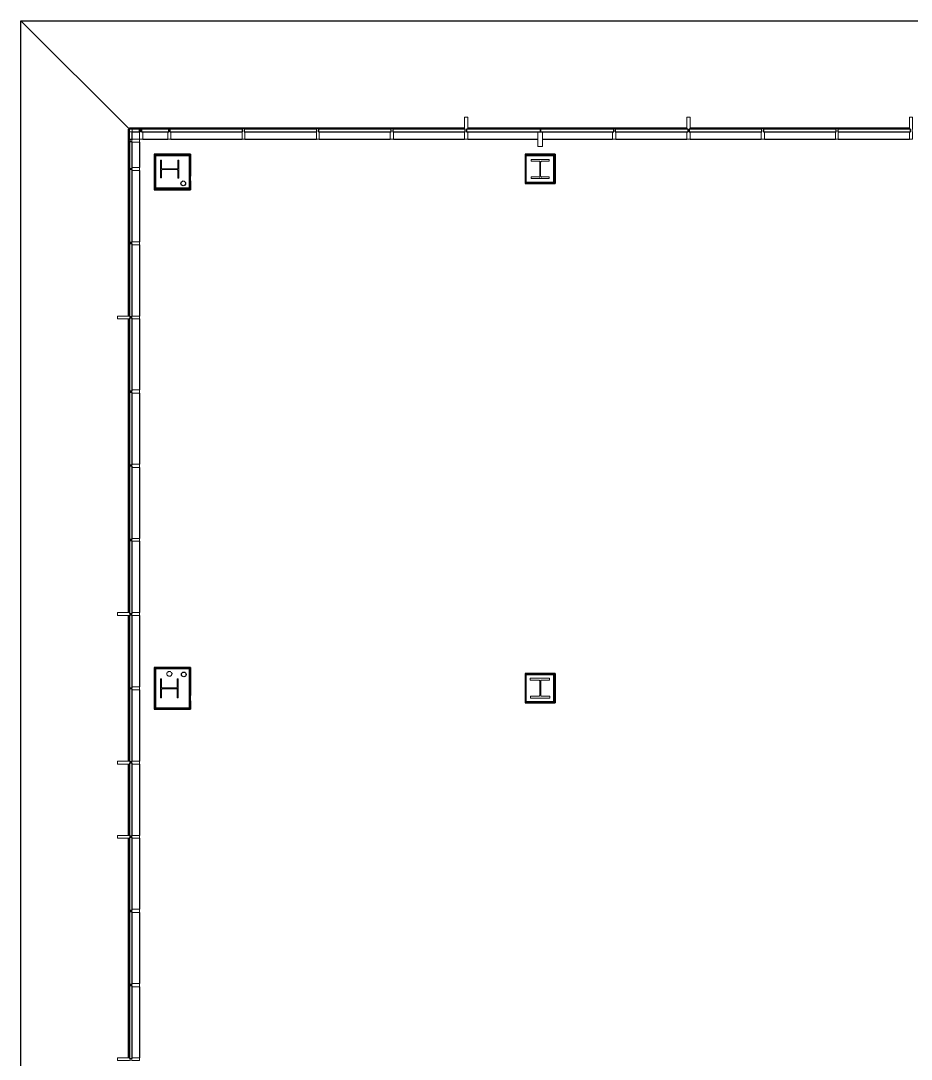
# Model space of a CAD drawing. Header units: metres. Extents: x 20.2 to 85.4, y 7.8 to 61.1.
# Drawn here: x 20.17 to 38.18, y 40.14 to 61.13 of the extents above; entities that cross this region are included whole.
import ezdxf

# ---------------------------------------------------------------- set-up
doc = ezdxf.new("R2010")
doc.units = ezdxf.units.M
for name, color, linetype, true_color in [('PDF_A-DETL', 72, 'Continuous', 0x52bf1d), ('PDF_A-GLAZ', 230, 'Continuous', 0xfe005f), ('PDF_A-GLAZ-CURT', 251, 'Continuous', 0x575757), ('PDF_S-COLS', 41, 'Continuous', 0xffd9b0)]:
    doc.layers.add(name, color=color, linetype=linetype, true_color=true_color)
doc.layers.add('PDF_A-G25 JA12-G-BLDEXIST', color=7, linetype='Continuous')
doc.layers.add('PDF_A-GLAZ-CWMG', color=7, linetype='Continuous')

msp = doc.modelspace()

# ---------------------------------------------------------------- linework, layer by layer
at = {"layer": 'PDF_A-DETL', "lineweight": 0}
msp.add_lwpolyline([(23.233, 47.934), (23.233, 47.944), (23.222, 47.944), (23.222, 47.955), (23.212, 47.966), (23.201, 47.976), (23.191, 47.976), (23.18, 47.976), (23.17, 47.976), (23.159, 47.976), (23.148, 47.966), (23.138, 47.966), (23.138, 47.955), (23.127, 47.944), (23.127, 47.934), (23.127, 47.923), (23.127, 47.913), (23.138, 47.902), (23.148, 47.891), (23.159, 47.891), (23.159, 47.881), (23.17, 47.881), (23.18, 47.881), (23.191, 47.881), (23.201, 47.881), (23.212, 47.891), (23.222, 47.902), (23.222, 47.913), (23.233, 47.923)], close=True, dxfattribs=at)
at = {"layer": 'PDF_A-G25 JA12-G-BLDEXIST', "lineweight": 25}
for points in [[(22.355, 38.641), (20.174, 38.641), (20.174, 61.133), (39.512, 61.133), (39.512, 58.942)], [(20.174, 61.133), (22.376, 58.942)], [(23.593, 47.489), (23.593, 48.04), (23.593, 48.05), (22.894, 48.05), (22.894, 48.04), (22.894, 47.235), (22.894, 47.225), (23.582, 47.225), (23.593, 47.225), (23.593, 47.923)], [(23.582, 47.913), (23.582, 47.235), (22.905, 47.235), (22.905, 48.04), (23.582, 48.04), (23.582, 47.489)]]:
    msp.add_lwpolyline(points, dxfattribs=at)
for points in [[(23.604, 58.434), (23.604, 57.989), (23.604, 58.412), (23.604, 58.423), (23.604, 58.434), (22.873, 58.434), (22.873, 58.423), (22.873, 58.412), (22.873, 57.746), (22.873, 57.735), (22.873, 57.714), (23.582, 57.714), (23.593, 57.714), (23.604, 57.714), (23.604, 57.894), (23.604, 57.714)], [(23.593, 58), (23.593, 58.412), (23.593, 58.423), (22.894, 58.423), (22.894, 58.412), (22.894, 57.746), (22.894, 57.735), (23.582, 57.735), (23.593, 57.735), (23.593, 57.883)], [(23.582, 57.883), (23.582, 57.746), (22.905, 57.746), (22.905, 58.412), (23.582, 58.412), (23.582, 58)], [(30.378, 57.862), (30.378, 57.852), (30.378, 57.841), (30.949, 57.841), (30.97, 57.841), (30.981, 57.841), (30.981, 58.412), (30.981, 58.423), (30.981, 58.434), (30.378, 58.434), (30.378, 58.423), (30.378, 58.412)], [(30.388, 57.852), (30.949, 57.852), (30.97, 57.852), (30.97, 58.412), (30.97, 58.423), (30.388, 58.423), (30.388, 58.412), (30.388, 57.862)], [(30.399, 58.412), (30.949, 58.412), (30.949, 57.862), (30.399, 57.862)], [(30.981, 58.434), (30.981, 57.841)], [(30.399, 58.296), (30.399, 58.296)], [(23.604, 48.061), (23.604, 47.489), (23.604, 48.04), (23.604, 48.05), (23.604, 48.061), (22.873, 48.061), (22.873, 48.05), (22.873, 48.04), (22.873, 47.235), (22.873, 47.225), (22.873, 47.214), (23.582, 47.214), (23.593, 47.214), (23.604, 47.214), (23.604, 47.383), (23.604, 47.214)], [(30.378, 47.362), (30.378, 47.352), (30.378, 47.341), (30.949, 47.341), (30.97, 47.341), (30.981, 47.341), (30.981, 47.913), (30.981, 47.923), (30.981, 47.934), (30.378, 47.934), (30.378, 47.923), (30.378, 47.913)], [(30.388, 47.352), (30.949, 47.352), (30.97, 47.352), (30.97, 47.913), (30.97, 47.923), (30.388, 47.923), (30.388, 47.913), (30.388, 47.362)], [(30.399, 47.934), (30.431, 47.934)], [(30.399, 47.913), (30.949, 47.913), (30.949, 47.362), (30.399, 47.362)], [(30.875, 47.934), (30.875, 47.934)], [(30.981, 47.934), (30.981, 47.341)]]:
    msp.add_lwpolyline(points, close=True, dxfattribs=at)
for centre in [(23.461, 57.846), (23.471, 47.918)]:
    msp.add_circle(centre, 0.0476, dxfattribs=at)
at = {"layer": 'PDF_A-GLAZ', "lineweight": 30}
msp.add_lwpolyline([(22.429, 58.741), (22.429, 58.889), (22.577, 58.889), (22.577, 58.952), (22.365, 58.952), (22.365, 58.741)], close=True, dxfattribs=at)
at = {"layer": 'PDF_A-GLAZ-CURT', "lineweight": 13}
for points in [[(22.598, 58.942), (22.376, 58.942), (22.376, 58.889), (22.598, 58.889)], [(22.429, 58.719), (22.429, 58.942), (22.376, 58.942), (22.376, 58.719)]]:
    msp.add_lwpolyline(points, close=True, dxfattribs=at)
at = {"layer": 'PDF_A-GLAZ-CURT', "color": 230, "lineweight": 30, "true_color": 0xfe005f}
for points in [[(22.619, 58.942), (22.619, 58.889), (23.17, 58.889), (23.17, 58.942)], [(23.191, 58.942), (23.191, 58.889), (24.662, 58.889), (24.662, 58.942)], [(24.694, 58.942), (24.694, 58.889), (26.165, 58.889), (26.165, 58.942)], [(26.197, 58.942), (26.197, 58.889), (27.668, 58.889), (27.668, 58.942)], [(27.7, 58.942), (27.7, 58.889), (29.16, 58.889), (29.16, 58.942)], [(29.192, 58.942), (29.192, 58.889), (30.685, 58.889), (30.685, 58.942)], [(30.685, 58.942), (30.685, 58.889), (32.166, 58.889), (32.166, 58.942)], [(32.198, 58.942), (32.198, 58.889), (33.669, 58.889), (33.669, 58.942)], [(33.691, 58.942), (33.691, 58.889), (35.162, 58.889), (35.162, 58.942)], [(35.194, 58.942), (35.194, 58.889), (36.665, 58.889), (36.665, 58.942)], [(36.697, 58.942), (36.697, 58.889), (38.168, 58.889), (38.168, 58.942)], [(22.429, 58.688), (22.376, 58.688), (22.376, 58.148), (22.429, 58.148)], [(22.429, 58.127), (22.376, 58.127), (22.376, 56.655), (22.429, 56.655)], [(22.429, 56.624), (22.376, 56.624), (22.376, 55.152), (22.429, 55.152)], [(22.429, 55.121), (22.376, 55.121), (22.376, 53.649), (22.429, 53.649)], [(22.429, 53.618), (22.376, 53.618), (22.376, 52.157), (22.429, 52.157)], [(22.429, 52.125), (22.376, 52.125), (22.376, 50.654), (22.429, 50.654)], [(22.429, 50.622), (22.376, 50.622), (22.376, 49.151), (22.429, 49.151)], [(22.429, 49.119), (22.376, 49.119), (22.376, 47.648), (22.429, 47.648)], [(22.429, 47.627), (22.376, 47.627), (22.376, 46.156), (22.429, 46.156)], [(22.429, 46.124), (22.376, 46.124), (22.376, 44.653), (22.429, 44.653)], [(22.429, 44.621), (22.376, 44.621), (22.376, 43.15), (22.429, 43.15)], [(22.429, 43.118), (22.376, 43.118), (22.376, 41.657), (22.429, 41.657)], [(22.429, 41.625), (22.376, 41.625), (22.376, 40.154), (22.429, 40.154)]]:
    msp.add_lwpolyline(points, close=True, dxfattribs=at)
at = {"layer": 'PDF_A-GLAZ-CWMG', "color": 251, "lineweight": 13, "true_color": 0x575757}
for points in [[(29.15, 58.889), (29.15, 58.741), (29.213, 58.741), (29.213, 58.889), (29.192, 58.889), (29.192, 58.942), (29.213, 58.942), (29.213, 59.185), (29.15, 59.185), (29.15, 58.942), (29.16, 58.942), (29.16, 58.889)], [(33.648, 58.889), (33.648, 58.741), (33.712, 58.741), (33.712, 58.889), (33.691, 58.889), (33.691, 58.942), (33.712, 58.942), (33.712, 59.185), (33.648, 59.185), (33.648, 58.942), (33.669, 58.942), (33.669, 58.889)], [(38.147, 58.889), (38.147, 58.741), (38.21, 58.741), (38.21, 58.889), (38.2, 58.889), (38.2, 58.942), (38.21, 58.942), (38.21, 59.185), (38.147, 59.185), (38.147, 58.942), (38.168, 58.942), (38.168, 58.889)], [(22.577, 58.889), (22.577, 58.741), (22.64, 58.741), (22.64, 58.889), (22.619, 58.889), (22.619, 58.942), (22.64, 58.942), (22.64, 58.952), (22.577, 58.952), (22.577, 58.942), (22.598, 58.942), (22.598, 58.889)], [(23.148, 58.889), (23.148, 58.741), (23.212, 58.741), (23.212, 58.889), (23.191, 58.889), (23.191, 58.942), (23.212, 58.942), (23.212, 58.952), (23.148, 58.952), (23.148, 58.942), (23.17, 58.942), (23.17, 58.889)], [(24.651, 58.889), (24.651, 58.741), (24.704, 58.741), (24.704, 58.889), (24.694, 58.889), (24.694, 58.942), (24.704, 58.942), (24.704, 58.952), (24.651, 58.952), (24.651, 58.942), (24.662, 58.942), (24.662, 58.889)], [(26.154, 58.889), (26.154, 58.741), (26.207, 58.741), (26.207, 58.889), (26.197, 58.889), (26.197, 58.942), (26.207, 58.942), (26.207, 58.952), (26.154, 58.952), (26.154, 58.942), (26.165, 58.942), (26.165, 58.889)], [(27.647, 58.889), (27.647, 58.741), (27.71, 58.741), (27.71, 58.889), (27.7, 58.889), (27.7, 58.942), (27.71, 58.942), (27.71, 58.952), (27.647, 58.952), (27.647, 58.942), (27.668, 58.942), (27.668, 58.889)], [(30.632, 58.889), (30.632, 58.592), (30.727, 58.592), (30.727, 58.889)], [(32.145, 58.889), (32.145, 58.741), (32.209, 58.741), (32.209, 58.889), (32.198, 58.889), (32.198, 58.942), (32.209, 58.942), (32.209, 58.952), (32.145, 58.952), (32.145, 58.942), (32.166, 58.942), (32.166, 58.889)], [(35.151, 58.889), (35.151, 58.741), (35.215, 58.741), (35.215, 58.889), (35.194, 58.889), (35.194, 58.942), (35.215, 58.942), (35.215, 58.952), (35.151, 58.952), (35.151, 58.942), (35.162, 58.942), (35.162, 58.889)], [(36.654, 58.889), (36.654, 58.741), (36.707, 58.741), (36.707, 58.889), (36.697, 58.889), (36.697, 58.942), (36.707, 58.942), (36.707, 58.952), (36.654, 58.952), (36.654, 58.942), (36.665, 58.942), (36.665, 58.889)], [(22.577, 58.677), (22.577, 58.741), (22.429, 58.741), (22.429, 58.719), (22.376, 58.719), (22.376, 58.741), (22.365, 58.741), (22.365, 58.677), (22.376, 58.677), (22.376, 58.688), (22.429, 58.688), (22.429, 58.677)], [(22.577, 58.106), (22.577, 58.169), (22.429, 58.169), (22.429, 58.148), (22.376, 58.148), (22.376, 58.169), (22.365, 58.169), (22.365, 58.106), (22.376, 58.106), (22.376, 58.127), (22.429, 58.127), (22.429, 58.106)], [(22.577, 56.603), (22.577, 56.666), (22.429, 56.666), (22.429, 56.655), (22.376, 56.655), (22.376, 56.666), (22.365, 56.666), (22.365, 56.603), (22.376, 56.603), (22.376, 56.624), (22.429, 56.624), (22.429, 56.603)], [(22.577, 55.11), (22.577, 55.163), (22.429, 55.163), (22.429, 55.152), (22.376, 55.152), (22.376, 55.163), (22.132, 55.163), (22.132, 55.11), (22.376, 55.11), (22.376, 55.121), (22.429, 55.121), (22.429, 55.11)], [(22.577, 53.607), (22.577, 53.671), (22.429, 53.671), (22.429, 53.649), (22.376, 53.649), (22.376, 53.671), (22.365, 53.671), (22.365, 53.607), (22.376, 53.607), (22.376, 53.618), (22.429, 53.618), (22.429, 53.607)], [(22.577, 52.104), (22.577, 52.168), (22.429, 52.168), (22.429, 52.157), (22.376, 52.157), (22.376, 52.168), (22.365, 52.168), (22.365, 52.104), (22.376, 52.104), (22.376, 52.125), (22.429, 52.125), (22.429, 52.104)], [(22.577, 50.612), (22.577, 50.665), (22.429, 50.665), (22.429, 50.654), (22.376, 50.654), (22.376, 50.665), (22.365, 50.665), (22.365, 50.612), (22.376, 50.612), (22.376, 50.622), (22.429, 50.622), (22.429, 50.612)], [(22.577, 49.109), (22.577, 49.172), (22.429, 49.172), (22.429, 49.151), (22.376, 49.151), (22.376, 49.172), (22.132, 49.172), (22.132, 49.109), (22.376, 49.109), (22.376, 49.119), (22.429, 49.119), (22.429, 49.109)], [(22.577, 47.606), (22.577, 47.669), (22.429, 47.669), (22.429, 47.648), (22.376, 47.648), (22.376, 47.669), (22.365, 47.669), (22.365, 47.606), (22.376, 47.606), (22.376, 47.627), (22.429, 47.627), (22.429, 47.606)], [(22.577, 46.103), (22.577, 46.166), (22.429, 46.166), (22.429, 46.156), (22.376, 46.156), (22.376, 46.166), (22.132, 46.166), (22.132, 46.103), (22.376, 46.103), (22.376, 46.124), (22.429, 46.124), (22.429, 46.103)], [(22.577, 44.61), (22.577, 44.663), (22.429, 44.663), (22.429, 44.653), (22.376, 44.653), (22.376, 44.663), (22.132, 44.663), (22.132, 44.61), (22.376, 44.61), (22.376, 44.621), (22.429, 44.621), (22.429, 44.61)], [(22.577, 43.107), (22.577, 43.171), (22.429, 43.171), (22.429, 43.15), (22.376, 43.15), (22.376, 43.171), (22.365, 43.171), (22.365, 43.107), (22.376, 43.107), (22.376, 43.118), (22.429, 43.118), (22.429, 43.107)], [(22.577, 41.604), (22.577, 41.668), (22.429, 41.668), (22.429, 41.657), (22.376, 41.657), (22.376, 41.668), (22.365, 41.668), (22.365, 41.604), (22.376, 41.604), (22.376, 41.625), (22.429, 41.625), (22.429, 41.604)], [(22.577, 40.112), (22.577, 40.165), (22.429, 40.165), (22.429, 40.154), (22.376, 40.154), (22.376, 40.165), (22.132, 40.165), (22.132, 40.112), (22.376, 40.112), (22.376, 40.122), (22.429, 40.122), (22.429, 40.112)]]:
    msp.add_lwpolyline(points, close=True, dxfattribs=at)
at = {"layer": 'PDF_A-GLAZ-CWMG', "lineweight": 25}
for points in [[(22.355, 55.163), (22.355, 56.634), (22.355, 58.137), (22.355, 58.709), (22.355, 58.942), (22.365, 58.942)], [(29.15, 58.963), (27.679, 58.963), (26.176, 58.963), (24.683, 58.963), (23.18, 58.963), (22.609, 58.963), (22.376, 58.963), (22.376, 58.952)], [(33.648, 58.963), (32.177, 58.963), (30.685, 58.963), (29.213, 58.963)], [(38.147, 58.963), (36.675, 58.963), (35.183, 58.963), (33.712, 58.963)], [(22.577, 58.677), (22.577, 58.169)], [(22.64, 58.741), (23.148, 58.741)], [(23.212, 58.741), (24.651, 58.741)], [(24.704, 58.741), (26.154, 58.741)], [(26.207, 58.741), (27.647, 58.741)], [(27.71, 58.741), (29.15, 58.741)], [(29.213, 58.741), (30.632, 58.741)], [(30.727, 58.741), (32.145, 58.741)], [(32.209, 58.741), (33.648, 58.741)], [(33.712, 58.741), (35.151, 58.741)], [(35.215, 58.741), (36.654, 58.741)], [(36.707, 58.741), (38.147, 58.741)], [(22.577, 58.106), (22.577, 56.666)], [(22.577, 56.603), (22.577, 55.163)], [(22.355, 49.172), (22.355, 50.633), (22.355, 52.136), (22.355, 53.639), (22.355, 55.11)], [(22.577, 55.11), (22.577, 53.671)], [(22.577, 53.607), (22.577, 52.168)], [(22.577, 52.104), (22.577, 50.665)], [(22.577, 50.612), (22.577, 49.172)], [(22.355, 46.166), (22.355, 47.637), (22.355, 49.109)], [(22.577, 49.109), (22.577, 47.669)], [(22.577, 47.606), (22.577, 46.166)], [(22.355, 44.663), (22.355, 46.103)], [(22.577, 46.103), (22.577, 44.663)], [(22.355, 40.165), (22.355, 41.636), (22.355, 43.139), (22.355, 44.61)], [(22.577, 44.61), (22.577, 43.171)], [(22.577, 43.107), (22.577, 41.668)], [(22.577, 41.604), (22.577, 40.165)]]:
    msp.add_lwpolyline(points, dxfattribs=at)
at = {"layer": 'PDF_S-COLS', "lineweight": 13}
for points in [[(23.021, 58.153), (23.021, 58.317), (23, 58.317), (23, 57.957), (23.021, 57.957), (23.021, 58.116)], [(23.349, 58.111), (23.349, 57.952), (23.371, 57.952), (23.371, 58.312), (23.349, 58.312), (23.349, 58.153)], [(30.706, 58.296), (30.864, 58.296), (30.864, 58.328), (30.494, 58.328), (30.494, 58.296), (30.653, 58.296)], [(30.674, 58.285), (30.674, 57.989)], [(30.685, 57.989), (30.685, 58.285)], [(23.334, 58.137), (23.037, 58.137)], [(23.037, 58.127), (23.334, 58.127)], [(30.653, 57.979), (30.494, 57.979), (30.494, 57.947), (30.864, 57.947), (30.864, 57.979), (30.706, 57.979)], [(23.021, 47.659), (23.021, 47.828), (23, 47.828), (23, 47.447), (23.021, 47.447), (23.021, 47.616)], [(23.339, 47.616), (23.339, 47.447), (23.36, 47.447), (23.36, 47.828), (23.339, 47.828), (23.339, 47.659)], [(30.7, 47.802), (30.87, 47.802), (30.87, 47.844), (30.478, 47.844), (30.478, 47.802), (30.653, 47.802)], [(30.669, 47.791), (30.669, 47.495)], [(30.69, 47.495), (30.69, 47.791)], [(23.328, 47.648), (23.032, 47.648)], [(23.032, 47.627), (23.328, 47.627)], [(30.653, 47.479), (30.483, 47.479), (30.483, 47.436), (30.875, 47.436), (30.875, 47.479), (30.706, 47.479)]]:
    msp.add_lwpolyline(points, dxfattribs=at)
for centre, start, end in [((30.658, 58.28), 359.9999, 90.0001), ((30.711, 58.28), 89.9999, 180.0001), ((23.037, 58.153), 179.9999, 270.0001), ((23.037, 58.111), 89.9999, 180.0001), ((23.334, 58.153), 269.9999, 0.0001), ((23.334, 58.111), 359.9999, 90.0001), ((30.658, 57.984), 269.9999, 0.0001), ((30.711, 57.984), 179.9999, 270.0001), ((30.653, 47.786), 359.9999, 90.0001), ((30.706, 47.786), 89.9999, 180.0001), ((23.037, 47.653), 179.9999, 270.0001), ((23.037, 47.611), 89.9999, 180.0001), ((23.334, 47.653), 269.9999, 0.0001), ((23.334, 47.611), 359.9999, 90.0001), ((30.653, 47.495), 269.9999, 0.0001), ((30.706, 47.495), 179.9999, 270.0001)]:
    msp.add_arc(centre, 0.0159, start, end, dxfattribs=at)

doc.saveas('drawing.dxf')
